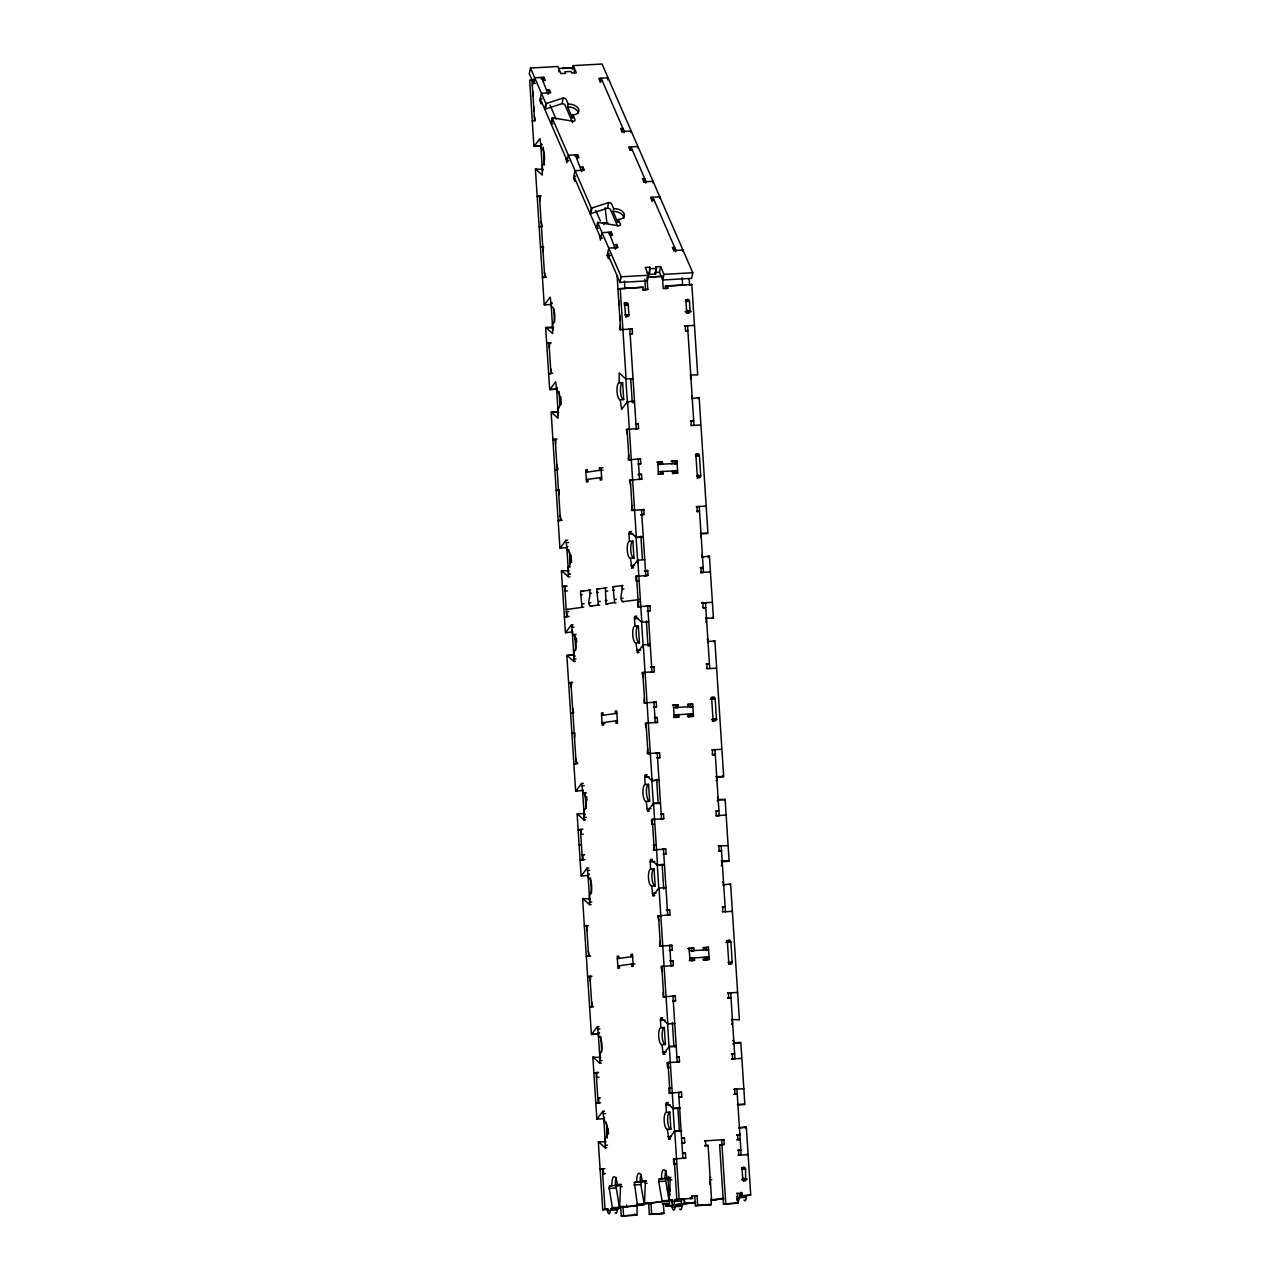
<?xml version="1.0" encoding="UTF-8"?>
<svg xmlns="http://www.w3.org/2000/svg" width="1280" height="1280" viewBox="0 0 1280 1280"><rect width="100%" height="100%" fill="white"/><g stroke="black" fill="none" stroke-linecap="round" stroke-linejoin="round"><path stroke-width="1.5" d="M590.72 589.936L580.528 591.584L582.016 607.344L583.696 607.264M605.36 587.872L606.112 604L614.624 602.448L612.992 586.768L622.992 585.456M624.032 601.664C617.232 601.376 624.208 588.912 621.6 585.728M591.76 606.144C584.816 605.68 592.576 594.24 589.072 590.032M645.712 1181.424L634.352 1182.48L636.784 1182.096A8.528 2.688 86.8 0 1 638.912 1173.216A8.528 2.688 86.8 0 1 642.128 1181.36L644.56 1181.056L645.328 1183.152L644.464 1203.936L662.192 1201.472L658.688 1181.296L659.168 1179.024L661.6 1178.656A8.528 2.688 86.8 0 1 663.728 1169.776A8.528 2.688 86.8 0 1 666.96 1177.904L669.392 1177.616L670.144 1179.696L669.296 1200.48L672.752 1200.288M684.464 1199.296L684.304 1203.728L695.392 1202.192M605.888 1141.808L598.32 1141.76L602.72 1209.728L606.736 1209.2L607.44 1210.704A4.88 1.536 86.8 0 0 609.088 1213.744A4.88 1.536 86.8 0 0 610.32 1210.304L610.768 1208.672L612.544 1208.368L609.056 1187.504L609.52 1185.92L611.952 1185.536A8.528 2.688 86.8 0 1 614.08 1176.656A8.528 2.688 86.8 0 1 617.312 1184.8L619.744 1184.496L620.496 1186.592L619.648 1207.376L644.304 1204.528L640.816 1184.56L641.408 1182.032M606.848 587.696L596.688 589.264L598.368 604.912M620.656 1206.432L621.28 1216L634.752 1215.232L634.8 1213.856M634.752 1215.232L637.04 1214.928L637.088 1204.336M695.408 1205.712L697.696 1205.392L697.072 1195.664L694.768 1195.984L695.408 1205.712L708.88 1204.944L708.912 1204.032M708.88 1204.944L711.168 1204.64L711.424 1197.296L708.08 1145.424L704.624 1145.712L708.08 1145.424M626.624 1205.04L626.576 1206.992L612.48 1207.664M709.792 1184.672L709.744 1178.192M615.2 1212.784A4.88 1.536 86.8 0 0 617.248 1209.92L617.696 1208.272L619.472 1207.968L616.064 1186.448L621.552 1184.784M672.64 1200.16L670.912 1200.256L671.728 1201.792A4.88 1.536 86.8 0 0 673.376 1204.832A4.88 1.536 86.8 0 0 674.608 1201.392L675.168 1199.68L679.136 1199.12L674.736 1131.152L681.664 1130.768M670.256 1189.392L669.392 1189.44L668.928 1194.4L669.664 1205.76L671.392 1205.536L672.112 1207.056A4.88 1.536 86.8 0 0 673.76 1210.096A4.88 1.536 86.8 0 0 674.992 1206.656C675.088 1200.384 689.904 1209.2 683.216 1198.8M679.488 1203.856A4.88 1.536 86.8 0 0 681.536 1200.992L681.984 1199.36L683.776 1199.056M679.744 1208.928A4.88 1.536 86.8 0 0 681.92 1206.256L682.368 1204.624L684.144 1204.32M736.608 1199.088A4.88 1.536 86.8 0 0 738.208 1201.12A4.88 1.536 86.8 0 0 739.28 1197.728L739.728 1196.096L741.504 1195.792L741.28 1192.24M744.032 1200.016A4.88 1.536 86.8 0 0 746.208 1197.344L746.768 1195.632L750.72 1195.072L746.336 1127.104L739.408 1127.504M609.296 253.664L607.568 253.76L620.016 282.416L647.408 280.864L648.592 275.232L645.232 267.488L649.84 267.232L649.344 274.4L655.488 274.064L656 266.88L660.624 266.608L659.44 272.256L662.8 279.984L691.616 278.368L692.8 272.736L602.048 64L573.248 65.632L576.336 72.72L571.712 72.992L571.04 71.44L564.88 71.792L565.552 73.328L560.944 73.6L557.856 66.496L530.464 68.048L529.28 73.68L533.52 83.44L535.248 83.344M533.52 83.44L534.704 77.808L530.464 68.048M543.152 81.04L543.936 77.28L534.704 77.808L532.32 85.424M541.6 102.016L541.2 103.904L539.856 100.8L541.44 93.28L534.704 77.808M547.008 89.792L549.328 89.664L550.672 92.768L541.44 93.28L545.888 103.536L544.704 109.168A2.432 1.504 11.9 0 0 545.344 109.072L562.032 103.664A2.432 1.504 11.9 0 1 565.008 105.072L572.672 122.688M548.064 94.304L541.632 77.408L541.184 78.848M545.344 109.072L546.528 103.44L563.216 98.032A2.432 1.504 11.9 0 1 566.192 99.44L568.208 104.096L567.616 106.912L572.336 117.744A8.528 5.264 11.9 0 0 573.76 117.568M548.528 93.424L549.328 89.664M568.208 104.096A8.528 5.264 11.9 0 1 578.656 109.056A8.528 5.264 11.9 0 1 572.928 114.928L574.944 119.568A2.432 1.504 11.9 0 1 573.312 121.248L552.832 117.936A2.432 1.504 11.9 0 0 552.144 117.92L550.96 123.552A2.432 1.504 11.9 0 1 551.648 123.568L552.928 123.776M551.648 123.568L552.832 117.936M562.032 103.664L563.216 98.032M572.464 69.376L573.248 65.632M572.336 117.744L572.928 114.928M565.824 157.76L566.784 162.736L568.352 155.232L552.144 117.92M574.992 156.24L575.28 154.832L581.728 171.728M576.8 158.464L577.6 154.704L568.352 155.232L591.328 208.08L590.16 213.712A2.432 1.504 11.9 0 0 590.784 213.616L607.472 208.208A2.432 1.504 11.9 0 1 610.464 209.616L617.568 225.984M575.248 179.44L574.864 181.312L573.504 178.224L575.088 170.704L584.32 170.192L582.976 167.088L580.672 167.216M600.24 82.432L601.12 78.192L624.256 131.424L623.968 132.832M582.192 170.848L582.976 167.088M607.616 79.92L608.048 77.808L598.816 78.336L600.16 81.424L602.464 81.296M590.784 213.616L591.968 207.984L608.656 202.576A2.432 1.504 11.9 0 1 611.632 203.984L613.664 208.64L613.072 211.456L617.776 222.288A8.528 5.264 11.9 0 0 619.216 222.112M613.664 208.64A8.528 5.264 11.9 0 1 624.096 213.6A8.528 5.264 11.9 0 1 618.368 219.472L620.384 224.112A2.432 1.504 11.9 0 1 618.752 225.792L598.272 222.48A2.432 1.504 11.9 0 0 597.584 222.464L596.4 228.096A2.432 1.504 11.9 0 1 597.088 228.112L598.368 228.32M597.088 228.112L598.272 222.48M599.488 235.184L600.432 240.16L602.016 232.64L597.584 222.464M622.128 132.08L622.912 128.32L620.608 128.448L621.952 131.552L631.184 131.024L630.896 132.432M607.472 208.208L608.656 202.576M608.64 233.664L608.944 232.256L615.376 249.152M610.464 235.888L611.248 232.128L602.016 232.64L621.2 276.784L620.016 282.416M608.912 256.864L608.512 258.736L607.168 255.648L608.752 248.128L617.984 247.616L616.64 244.512L614.336 244.64M630.304 150.192L630.992 146.912L646.128 181.728L645.84 183.136M617.776 222.288L618.368 219.472M615.856 248.272L616.64 244.512M637.632 147.92L637.92 146.512L628.688 147.04L630.032 150.128L632.336 150M644 182.384L644.784 178.624L642.48 178.752L643.824 181.856L653.056 181.328L652.768 182.736M651.968 201.44L652.864 197.2L676 250.432L675.696 251.84M659.488 198.224L659.792 196.816L650.544 197.344L651.904 200.432L654.208 200.304M649.344 274.4L649.84 267.232M655.488 274.064L656 266.88M662.8 279.984L663.984 274.352L660.624 266.608M673.856 251.088L674.656 247.328L672.336 247.456L673.696 250.56L682.928 250.032L682.624 251.44M542.16 144.464L541.088 145.904L534.16 146.304L539.936 138.592L541.264 148.224A8.528 2.688 86.8 0 1 544.496 156.352A8.528 2.688 86.8 0 1 542.368 165.248L542.304 175.056L535.632 169.072M544.416 304.816L550.192 297.104L551.52 306.736A8.528 2.688 86.8 0 1 554.736 314.88A8.528 2.688 86.8 0 1 552.608 323.76L552.624 333.536L545.888 327.6L553.648 327.952M552.416 302.976L551.344 304.416L544.208 304.944L535.408 169.008L543.392 169.44M557.536 388.128L556.816 389.088L549.888 389.488L555.664 381.792L556.992 391.408A8.528 2.688 86.8 0 1 560.208 399.552A8.528 2.688 86.8 0 1 558.096 408.432L558.032 418.24L551.36 412.272L558.704 412.256M633.2 402.768L634.272 401.328M560.144 548L565.84 540.304L567.584 540.208M567.776 546.64L567.072 547.616L559.936 548.128L551.136 412.192L558.064 411.808M691.648 398.544L699.152 397.536L707.936 533.488L701.008 533.872M698.224 398.64L698.944 397.68M565.616 632.672L571.328 624.976L573.056 624.88M572.896 631.808L565.408 632.8L561.392 570.704L568.96 570.768M633.616 567.84L631.744 567.92L637.6 560.24L644.736 559.712M701.904 557.072L709.408 556.064L713.424 618.16L705.856 618.096M636.736 616.032L634.464 617.12L634.864 625.968A8.528 2.688 86.8 0 0 632.752 634.848A8.528 2.688 86.8 0 0 635.968 642.992L637.36 652.608L643.072 644.912L650.208 644.384M708.112 557.632L709.184 556.192M648.928 645.968L650 644.512M575.872 791.184L581.568 783.488L583.312 783.392M583.152 790.32L575.648 791.328L566.864 655.376L573.792 654.992M707.376 641.744L714.88 640.736L723.664 776.672L716.736 777.056M713.952 641.824L714.672 640.864M581.344 875.856L587.056 868.16L588.784 868.064M589.344 874.032L588.272 875.472L581.136 876L577.12 813.904L584.272 813.584L585.504 814.704M646.992 774.544L644.72 775.632L645.12 784.48A8.528 2.688 86.8 0 0 642.992 793.36A8.528 2.688 86.8 0 0 646.224 801.504L647.552 811.12L653.328 803.424L659.888 803.52M717.28 800.736L717.984 799.776L724.56 799.856M654.816 895.696L652.944 895.776L658.8 888.096L665.936 887.568M599.04 1026.576L597.296 1026.672L591.6 1034.384L598.528 1033.984L599.584 1032.544M723.104 884.928L730.608 883.92L739.392 1019.856L731.424 1019.424M729.68 885.008L730.384 884.048M597.072 1119.056L602.768 1111.344L604.512 1111.248M604.704 1117.696L604 1118.656L596.864 1119.184L592.848 1057.088L600.816 1057.52M662.72 1017.744L660.448 1018.816L660.848 1027.664A8.528 2.688 86.8 0 0 658.72 1036.56A8.528 2.688 86.8 0 0 661.952 1044.688L663.28 1054.32L669.056 1046.608L675.616 1046.704M733.008 1043.92L733.712 1042.96L740.288 1043.04M668.192 1102.416L665.92 1103.488L666.32 1112.336A8.528 2.688 86.8 0 0 664.192 1121.232A8.528 2.688 86.8 0 0 667.424 1129.36L668.752 1138.992L674.528 1131.28L681.104 1131.376M738.832 1128.112L746.112 1127.232L745.408 1128.208M669.472 1190.976L669.712 1188.32M585.664 819.872L583.936 819.968L584.064 810.128A8.528 2.688 86.8 0 0 586.192 801.248A8.528 2.688 86.8 0 0 582.96 793.104L581.648 783.488M606.864 1147.728L605.136 1147.824L605.264 1137.984A8.528 2.688 86.8 0 0 607.392 1129.104A8.528 2.688 86.8 0 0 604.176 1120.96L602.848 1111.344M634.352 1182.48L637.376 1204.912M670.208 1178.032L666.176 1178.592L665.632 1180.208L669.12 1201.088L637.296 1204.224M743.36 1180.912L743.84 1178.032M745.664 1180.592L745.536 1168.768A1.824 1.728 82.1 0 0 742.096 1168.96L742.768 1179.552L741.76 1179.696L747.392 1179.184M614.336 602.848L615.968 602.784M561.616 570.784L568.336 576.72L568.336 566.944A8.528 2.688 86.8 0 0 570.464 558.064A8.528 2.688 86.8 0 0 567.248 549.92L565.84 540.304M584 819.952L577.344 813.968M582.816 898.64L589.552 904.576L589.536 894.8A8.528 2.688 86.8 0 0 591.664 885.92A8.528 2.688 86.8 0 0 588.448 877.776L587.056 868.16M605.2 1147.808L598.544 1141.824M582.016 607.344L566.208 609.552L567.952 609.456M580.816 591.184L582.64 591.056M590.032 606.24L598.192 605.088M631.264 531.36L628.992 532.448L629.392 541.296A8.528 2.688 86.8 0 0 627.264 550.176A8.528 2.688 86.8 0 0 630.496 558.32L631.744 567.92M568.208 576.784L569.936 576.672M575.248 656.192L574.016 655.056L567.088 655.456L573.744 661.424L573.824 651.616A8.528 2.688 86.8 0 0 575.936 642.736A8.528 2.688 86.8 0 0 572.72 634.592L571.472 624.992M652.464 859.216L650.192 860.304L650.592 869.152A8.528 2.688 86.8 0 0 648.48 878.032A8.528 2.688 86.8 0 0 651.696 886.176L652.944 895.776M589.408 904.64L591.136 904.544M593.072 1057.152L599.728 1063.136L599.792 1053.312A8.528 2.688 86.8 0 0 601.92 1044.432A8.528 2.688 86.8 0 0 598.688 1036.288L597.44 1026.688M609.6 1185.888L616.592 1185.472M598.144 605.104L599.824 605.024M574.432 72.848L574.096 67.584L562.176 68.448M532.704 91.408L533.024 96.272M533.68 106.4L533.984 111.264M534.288 115.84L535.36 120.592L532.304 121.024M539.792 200.992L540.24 196.016L537.184 196.448L539.488 196.32M541.136 221.664L542.208 226.416L539.152 226.848M603.232 223.088L606.88 222.768L605.12 207.68M540.464 247.104L543.52 246.688L543.072 251.648M544.4 272.32L545.488 277.088L542.432 277.504L546.448 277.088M690.128 374.912L697.696 374.976L691.84 284.496L667.664 285.856L667.824 288.288L663.2 288.544L662.4 276.272L650.496 277.136M643.024 287.248L617.952 288.848L643.024 287.248L643.184 289.68L647.808 289.424L647.008 277.136L662.4 276.272M667.824 288.288L665.52 288.608L665.36 286.176L667.664 285.856M642.432 289.904L647.808 289.424M689.552 284.816L691.84 284.496M618.704 300.416L619.024 305.28M624.064 304.864L628.24 304.56L628.896 314.688L625.84 315.12L625.952 316.944M685.408 301.376L689.44 301.104L690.096 311.232A1.824 1.744 82.1 0 1 688.48 313.152A1.824 1.744 82.1 0 1 686.624 311.44L685.968 301.296A1.824 1.728 82.1 0 1 687.584 299.376A1.824 1.728 82.1 0 1 689.44 301.104L687.152 301.424A1.824 1.728 82 0 0 685.456 299.696M619.664 315.408L619.984 320.272M624.848 314.976L628.896 314.688M685.488 311.6L690.096 311.232L687.808 311.552A1.824 1.744 82.2 0 1 686.656 313.376M620.288 324.832L619.824 329.808L632.128 328.864L632.448 333.728L630.144 334.048M629.056 329.104L632.128 328.864M693.904 325.424L685.248 325.856L685.552 330.72L687.872 330.592L685.568 330.912M549.296 347.92L549.744 342.944L546.688 343.376L548.416 343.28M550.624 368.592L551.712 373.344L548.656 373.776L549.68 389.616L556.608 389.232M635.968 423.968L638.256 423.648L638.576 428.512L635.696 428.864M691.392 420.832L693.68 420.512L690.528 420.88L691.376 420.64L690.976 425.6M555.52 444.176L555.968 439.216L552.912 439.632L554.64 439.536M627.36 434.208L626.272 429.456L638.576 428.512M700.352 425.056L691.68 425.504M556.864 464.848L557.936 469.6L554.88 470.032M628.688 454.88L628.24 459.856L640.528 458.912L640.848 463.776L639.136 464M640.528 458.912L638.096 459.232M603.088 470.176L599.616 470.368L599.456 467.936L600.992 467.728L601.776 479.888L600.256 480.096L600.096 477.664M637.968 463.984L640.848 463.776M695.392 455.856L699.424 455.584L700.736 476A1.824 1.728 82.1 0 1 697.296 476.208L695.952 455.616A1.824 1.728 82.1 0 1 699.408 455.408L697.136 455.888A1.824 1.728 82.1 0 0 695.6 454.176M657.136 462.08L662.336 461.744L662.496 464.176L660.208 464.496L660.048 462.064L662.336 461.744M585.872 472.272L601.152 470.16M676.96 460.912L671.344 461.312L676.96 460.912L677.744 473.072L672.576 473.552M671.36 463.76L672.496 463.6L672.336 461.168M674.08 463.776L677.136 463.344L657.888 464.432M586.336 479.568L601.616 477.456M640.416 479.376L641.84 479.168L641.536 474.304L638.08 474.592L639.232 474.624M660.832 474.224L660.672 471.792L662.96 471.472L663.12 473.904L660.544 474.24M672.4 470.976L672.56 473.408M674.544 471.072L677.616 470.64L658.368 471.728M657.936 474.24L663.12 473.904M673.552 472.784L677.36 472.256M556.192 490.304L559.248 489.872L558.8 494.848M630.624 484.88L629.552 480.112L641.84 479.168M696.704 476.112L700.736 475.84L698.448 476.32A1.824 1.728 82.1 0 1 696.992 478.064M560.128 515.52L561.216 520.272L558.16 520.688L559.888 520.592M631.968 505.552L631.52 510.512L643.808 509.568L644.128 514.432L640.672 514.816L644.128 514.432M641.52 509.888L643.808 509.568M696.208 506.672L705.6 506.128M696.672 511.504L699.552 511.296L696.976 511.632M644.448 570.832L647.76 570.576L648.064 575.424L644.432 575.744L645.776 575.744L641.504 509.696M638.592 581.04L636.096 581.248L635.776 576.384L648.064 575.424M700.16 567.664L703.184 567.44L700.896 567.76M700.608 572.512L703.504 572.304L699.232 506.432M709.712 572L701.184 572.432L700.88 567.568M622.256 601.76L639.776 599.472M640.816 606.544L637.744 606.784L638.192 601.808M637.744 606.784L650.032 605.824L650.352 610.688L648.064 611.008M646.96 606.064L650.032 605.824M702.144 602.96L705.472 602.704L709.728 668.56M648.048 610.832L647.04 610.96L650.352 610.688M711.824 602.384L703.152 602.832L702.896 607.776M650.816 667.072L651.68 666.96M651.696 667.152L653.984 666.832L654.304 671.696L650.848 672.08M707.12 664.016L709.408 663.696L705.968 664.08L707.104 663.824L706.848 668.768M571.248 687.36L571.696 682.4L568.64 682.816L570.368 682.72M643.088 677.392L642 672.64L654.304 671.696M716.08 668.256L707.408 668.688M572.576 708.032L573.664 712.8L570.608 713.216M644.416 698.064L643.968 703.04L656.256 702.096L656.576 706.96L654.864 707.2M656.256 702.096L653.392 702.448M710.976 699.056L715.152 698.768L716.464 719.2A1.824 1.728 82.1 0 1 713.024 719.392L711.68 698.8A1.824 1.728 82.1 0 1 715.136 698.608L712.864 699.088A1.824 1.728 82.1 0 0 711.008 697.36M653.408 707.2L656.576 706.96M678.064 704.928L672.576 705.312L678.064 704.928L678.224 707.36L675.92 707.68L675.776 705.248M601.568 715.456L616.864 713.344M687.504 704.448L692.688 704.096L693.472 716.256L688 716.752M688.08 704.544L692.688 704.096M687.648 706.88L688.064 704.368M689.792 706.96L692.848 706.528L673.6 707.616M602.048 722.752L617.328 720.64M601.712 723.376L605.536 722.848M654.368 717.696L657.264 717.488L657.568 722.352L656.144 722.56M657.264 717.488L654.672 717.824M676.56 717.408L676.4 714.976L678.688 714.656L678.848 717.088L675.984 717.44M687.984 714.192L688.848 716.528L688 716.64M690.256 714.256L693.312 713.824L674.08 714.912M673.664 717.424L678.848 717.088M687.344 716.24L691.168 715.712M571.92 733.488L574.976 733.056L574.528 738.032M646.352 728.064L645.28 723.296L657.568 722.352M712.288 719.328L716.464 719.024L714.176 719.52A1.824 1.728 82.1 0 1 712.24 721.264M575.856 758.704L576.944 763.456L573.888 763.888L575.616 763.792M647.696 748.736L647.248 753.696L659.536 752.752L659.856 757.616L657.264 757.952M659.536 752.752L656.096 753.136M712.08 749.84L721.328 749.312M656.976 757.824L659.856 757.616M712.992 754.8L715.28 754.48L712.272 754.848L712.656 749.76M660.608 813.968L663.488 813.76L663.792 818.624L661.072 818.96M661.184 814.08L663.488 813.76M582.928 829.232L578.144 829.744L580.304 829.616M654.32 824.224L651.824 824.432L651.504 819.568L663.792 818.624M716.032 810.832L716.192 815.712M716.624 810.944L718.912 810.624L716.192 810.96M725.152 815.232L726.16 815.088L716.912 815.616M579.12 844.944L581.408 844.624M584.576 854.752L582.08 854.96L583.808 854.864M656.064 849.824L653.472 849.968L653.92 844.992M584.896 859.616L580.112 860.144L581.84 860.048M653.472 849.968L665.76 849.024L666.08 853.888L663.648 854.208M665.76 849.024L662.32 849.408L663.456 849.152L667.728 915.2L670.016 914.88L669.712 910.016L667.392 910.144M718.304 846.096L727.552 845.568M663.2 854.096L666.08 853.888M718.704 846.224L721.184 845.888L725.456 911.744M718.624 850.96L721.504 850.752L718.784 851.088M669.712 910.016L666.256 910.304L667.408 910.336M722.256 907.088L725.136 906.88L722.832 907.008L722.56 911.952M586.976 930.56L587.424 925.584L584.368 926L586.096 925.904M658.8 920.592L657.728 915.824L670.016 914.88M731.52 911.472L732.384 911.36L723.136 911.872M588.304 951.232L589.392 955.984L586.336 956.4L588.064 956.304M660.144 941.248L659.696 946.224L671.984 945.28L672.304 950.144L670.448 950.4M671.984 945.28L668.832 945.648M726.416 942.288L730.88 941.952L732.192 962.384A1.824 1.728 82.1 0 1 728.736 962.576L727.408 941.984A1.824 1.728 82.1 0 1 730.864 941.792L728.592 942.272A1.824 1.728 82.1 0 0 726.416 940.592M669.136 950.4L672.304 950.144M693.792 948.112L688.016 948.528L693.792 948.112L693.952 950.544L691.648 950.864L691.488 948.432M617.296 958.656L632.592 956.528M703.216 947.632L708.416 947.296L709.2 959.456L703.44 959.968M703.232 947.776L708.416 947.296M703.376 950.064L703.792 947.552M705.52 950.144L708.576 949.728L689.328 950.816M617.776 965.952L633.056 963.824M670.096 960.896L672.992 960.688L673.296 965.552L671.728 965.76M703.424 957.424L704.432 957.28L704.576 959.712L703.296 959.888M705.984 957.44L709.04 957.024L689.792 958.096M689.232 960.64L694.576 960.272L694.416 957.84L692.128 958.16L692.288 960.592L691.408 960.64M692.288 960.592L694.576 960.272M703.072 959.424L706.896 958.896M590.256 981.216L590.704 976.24L587.648 976.672L589.376 976.576M662.08 971.248L661.008 966.496L673.296 965.552M728.016 962.512L732.192 962.224L729.904 962.704A1.824 1.728 82.1 0 1 728.912 964.288M591.584 1001.888L592.656 1006.64L589.6 1007.072L591.344 1006.976M663.424 991.92L662.976 996.896L675.264 995.936L675.584 1000.8L673.28 1001.12M675.264 995.936L672.4 996.288M727.632 993.232L730.688 992.816L734.944 1058.672L731.488 1058.96M736.624 992.56L737.616 992.416L728.384 992.944L728.704 997.808L727.696 997.952M728.72 998L731.008 997.68L727.696 998.048M679.216 1056.944L676.48 1057.28L679.216 1056.944L679.52 1061.808L676.448 1062.048M598.656 1072.416L593.872 1072.928L597.888 1072.512M670.048 1067.408L667.552 1067.616L667.232 1062.752L670.288 1062.336M731.472 1054.064L734.64 1053.808L731.472 1054.176M741.312 1058.368L731.504 1059.056M600.304 1097.952L597.808 1098.144L599.536 1098.048M672.848 1092.88L669.2 1093.152L668.88 1088.288L671.376 1088.08M669.2 1093.152L681.488 1092.208L681.808 1097.072L678.928 1097.28M678.608 1092.416L682.88 1158.416M679.2 1092.528L681.488 1092.208M734.032 1089.28L743.84 1088.688L742.992 1088.8M734.064 1094.192L737.232 1093.936L734.928 1094.064L734.608 1089.2M681.552 1138.016L684.432 1137.808L684.752 1142.672L681.6 1143.04L684.752 1142.672M684.432 1137.808L681.568 1138.16M736.688 1134.928L739.872 1134.672L737.568 1134.992M704.592 1140.8L705.456 1140.688L705.76 1145.552M723.92 1139.632L721.632 1139.952L725.76 1203.808L723.472 1204.128L719.632 1144.944L724.24 1144.496L723.92 1139.632L704.608 1140.912M736.576 1139.84L740.176 1139.536L737.872 1139.664L737.552 1134.8M682.544 1153.408L685.44 1153.2L685.744 1158.064L683.456 1158.384M685.44 1153.2L682.848 1153.536M675.504 1163.776L673.776 1163.872L673.456 1159.008L685.744 1158.064M737.984 1150.288L740.864 1150.08L737.984 1150.416M605.2 1173.536L602.704 1173.744L604.864 1173.616M673.776 1163.872L676.272 1163.68M737.856 1155.2L748.112 1154.544L746.816 1154.72M739.264 1155.2L741.168 1154.944L736.912 1089.072L734.048 1089.472L736.464 1089.344M620.432 1184.656L615.424 1185.344A8.528 2.688 86.8 0 1 616.384 1177.568M636.784 1182.096L645.6 1181.152A8.528 2.688 86.8 0 0 645.552 1180.544M661.6 1178.656L670.08 1177.76L666.96 1177.904M667.392 1179.488L670.464 1179.2M741.52 1169.2L745.552 1168.928L743.248 1169.088A1.824 1.728 82.1 0 0 741.728 1167.536M667.472 1189.696L669.392 1189.44M741.792 1179.392L746.208 1179.056L743.92 1179.376M667.488 1190L668.64 1189.84A1.856 1.76 82.1 0 0 670.16 1191.232M743.936 1179.68L746.224 1179.36M691.872 1196.016L692.608 1198.368L690.304 1198.672L690.24 1197.456M669.296 1200.48L671.024 1200.272M626.576 1206.992L644.304 1204.528M616.32 1208.944L618.48 1208.64L618.416 1207.728M662.352 1203.808L667.968 1203.408L668.128 1205.84L665.84 1206.16L665.68 1203.728L667.968 1203.408M739.968 1195.872L742.256 1195.552L742.096 1193.12L739.808 1193.44L739.968 1195.872L750.72 1195.072M711.344 1199.968L723.536 1198.272M677.216 1204.704L695.664 1202.72M710.864 1200.176L723.824 1198.816M621.28 1216L637.04 1214.928M648.656 1203.872L649.344 1214.416L663.984 1213.392L663.36 1203.664M649.344 1214.416L663.984 1213.392M723.472 1204.128L738.112 1203.104L737.488 1193.376L736.624 1193.504L742.096 1193.12M574.096 67.584L558.688 68.464L558.928 71.968M542.976 80.512L545.28 80.384L543.936 77.28M541.984 98.832L540.256 98.928L567.168 160.864L568.912 160.768M540.88 146.032L533.952 146.432L529.664 80.176L531.952 79.856L534.608 120.704M576.64 157.936L578.944 157.792L577.6 154.704M575.632 176.24L573.904 176.352L600.832 238.288L602.56 238.176M541.216 196.032L539.472 196.128L544.72 277.184M607.984 222.768L603.792 223.008L603.904 224.528M603.52 223.2L606.128 223.056M610.288 235.344L612.592 235.216L611.248 232.128M607.168 255.648L610.64 255.44M650.528 268.768L656.672 268.432M646.928 272.96L648.672 272.864M654.816 272.512L659.44 272.256M621.2 276.784L648.592 275.232M663.984 274.352L692.8 272.736M665.36 286.176L685.824 285.024M685.296 311.76L691.264 311.36M552.592 327.136L545.664 327.52L548.656 373.776L550.384 373.664M630.128 333.856L632.448 333.728M551.152 342.928L548.976 343.056L550.944 373.456L552.672 373.36M634.48 401.2L627.344 401.728L621.568 409.424L620.24 399.808A8.528 2.688 86.8 0 1 617.024 391.664A8.528 2.688 86.8 0 1 619.152 382.784L619.216 372.96L625.872 378.944L633.024 378.624M619.152 382.784L622.608 382.592L623.712 399.6L620.24 399.808M635.536 423.984L638.256 423.648M628.768 429.248L627.04 429.344L629.008 459.744L630.736 459.648M556.944 439.216L555.2 439.312L560.448 520.384L562.176 520.272M657.152 462.224L660.048 462.064M599.456 467.936L602.928 467.744M660.672 471.792L662.544 471.68M639.216 474.432L641.536 474.304M673.136 473.328L677.744 473.072M632.048 479.92L630.32 480.016L632.288 510.416L634.016 510.304M628.928 534L632.816 533.776M643.28 537.136L636.352 537.536L627.552 401.584M566.768 542.624L568.496 542.528M629.392 541.296L632.864 541.104L633.968 558.128L630.496 558.32M700.992 537.248L700.768 537.264A8.528 2.688 86.8 0 1 700.992 537.248L700.816 534.512M567.248 549.92L568.976 549.824M568.336 566.944L570.288 566.832M630.976 565.616L634.432 565.424M568.816 574.24L570.544 574.144M645.44 570.704L647.76 570.576M644.448 570.944L645.472 570.88M635.776 576.384L638.272 576.176M700.768 572.64L702.944 572.512M567.2 586.032L564.704 586.24L566.672 616.64L569.168 616.432M565.008 586.416L562.416 586.56L565.472 586.128L565.024 591.104L567.52 590.896M613.184 586.672L614.912 586.576M597.04 588.912L598.784 588.816M622.176 588.928L623.904 588.832M612.72 590.24L614.448 590.144M606.032 591.168L607.76 591.072M596.576 592.48L598.32 592.384M589.904 593.408L591.632 593.312M580.448 594.72L582.176 594.624M621.392 598.384L623.12 598.288M614.736 599.44L616.432 599.216M605.248 600.624L606.976 600.528M598.56 601.552L600.304 601.456M589.104 602.864L590.848 602.768M582.432 603.792L584.16 603.696M637.424 601.92L639.92 601.712M606.16 604L607.888 603.904M702.016 603.088L706.064 602.848M568.848 611.568L566.352 611.776L567.44 616.528L564.384 616.96L566.544 616.832M634.4 618.672L637.856 618.48M648.752 621.808L641.6 622.128L635.008 616.128M572.24 627.296L573.984 627.2M634.864 625.968L638.336 625.776L639.44 642.8L635.968 642.992M572.72 634.592L576.176 634.4M636.448 650.288L640.768 650.048M637.36 652.608L639.104 652.512M574.288 658.912L576.016 658.816M573.68 661.456L575.408 661.344M650.816 667.2L653.984 666.832M644.496 672.432L642.768 672.528L644.736 702.928L646.464 702.832M572.656 682.4L570.928 682.496L576.176 763.568L577.904 763.472M710.368 699.28L713.824 699.088M675.92 707.68L677.808 707.568M676.4 714.976L678.272 714.864M688.848 716.528L693.472 716.256M647.776 723.104L646.048 723.2L648 753.6L649.744 753.504M711.68 719.552L716.864 719.264M714.4 749.84L712.096 749.968L714.96 749.616L719.232 815.488L716.16 815.904L718.768 815.76M644.656 777.184L649.408 776.912M659.008 780.32L652.08 780.72L643.28 644.784M582.496 785.808L584.224 785.712M645.12 784.48L648.592 784.288L649.68 801.312L646.224 801.504M582.96 793.104L586.432 792.912M660.464 802.896L653.536 803.296L657.552 865.392L664.48 864.992M718.192 799.632L725.136 799.248L729.136 861.344L722.208 861.728M646.688 808.8L651.024 808.56M647.616 811.12L649.344 811.024M584.544 817.424L586.272 817.328M651.504 819.568L654.864 819.312M583.248 834.08L580.752 834.288L581.2 829.328M653.152 845.104L655.648 844.896M718.56 846.288L721.2 846.08M650.128 861.856L654.896 861.584M587.968 870.48L589.696 870.384M650.592 869.152L654.064 868.96L655.168 885.984L651.696 886.176M652.176 893.472L656.064 893.248M590.016 902.096L591.744 902M660.224 915.616L658.496 915.728L660.464 946.112L662.192 946.016M588.384 925.584L586.656 925.696L588.624 956.096L590.64 955.968M726.096 942.48L729.552 942.272M691.648 950.864L693.536 950.752M670.112 961.04L672.992 960.688M704.576 959.712L709.2 959.456M635.008 963.84L631.552 964.032L631.696 966.464L633.232 966.256L632.448 954.096L630.912 954.304L631.072 956.736M663.504 966.288L661.776 966.384L661.888 968.288L663.728 996.784L665.472 996.688M591.952 976.24L589.936 976.352L591.904 1006.752L593.632 1006.656M727.824 993.168L730.128 993.024M672.704 1001.152L675.584 1000.8M660.384 1020.368L665.136 1020.112M674.736 1023.52L667.584 1023.84L660.976 1017.84M598.224 1028.992L599.952 1028.896M660.848 1027.664L664.32 1027.472L665.408 1044.496L661.952 1044.688M598.304 1034.112L591.376 1034.512L582.592 898.576L590.576 898.992M676.192 1046.096L669.264 1046.48L673.28 1108.576L680.208 1108.192M733.92 1042.832L740.848 1042.432L744.864 1104.528L737.936 1104.928M662.416 1051.984L666.32 1051.776M663.344 1054.32L665.072 1054.224M600.272 1060.608L602 1060.512M599.664 1063.152L601.392 1063.056M679.52 1061.808L668 1062.64L669.952 1093.04M667.232 1062.752L668.96 1062.656M731.888 1059.104L734.064 1058.976M598.976 1077.28L596.48 1077.472L596.928 1072.512M668.88 1088.288L670.608 1088.192M679.488 1097.2L681.808 1097.072M734.08 1094.304L734.944 1094.256M600.624 1102.816L598.128 1103.008L596.16 1072.608M597.568 1103.232L595.84 1103.328L598.896 1102.912L598.576 1098.048M665.856 1105.04L670.176 1104.8M666.464 1102.512L673.056 1108.512L679.568 1107.744M603.696 1113.68L605.424 1113.568M666.32 1112.336L669.792 1112.144L670.896 1129.168L667.424 1129.36M667.904 1136.656L671.36 1136.464M668.816 1138.992L670.544 1138.896M736.704 1135.04L740.416 1134.944L739.6 1133.504M605.744 1145.28L607.472 1145.184M721.936 1144.64L724.24 1144.496M719.632 1144.944L721.952 1144.816M673.456 1159.008L676.528 1158.784M604.88 1168.672L602.384 1168.88L605.008 1209.408M602.4 1169.072L600.096 1169.2L603.152 1168.768L603.456 1173.632M743.792 1169.28L745.536 1169.184M669.248 1177.6L670.976 1177.488M659.312 1178.976L666.24 1178.576M642.128 1181.36L646.16 1180.944M709.952 1177.328L710.816 1177.28M670.16 1179.92L671.904 1179.824M658.704 1181.504L665.632 1181.12M619.664 1184.48L621.328 1184.384M617.312 1184.8L620.128 1184.64M645.344 1183.36L647.072 1183.264M710 1179.712L711.744 1179.616M633.888 1184.96L640.816 1184.56M620.512 1186.816L622.256 1186.704M609.056 1188.4L615.984 1188M667.632 1189.792L669.792 1189.664M668.928 1194.4L670.24 1194.336M691.888 1196.144L697.072 1195.664M669.28 1199.792L671.44 1199.664M692.608 1198.368L676.832 1199.44L674.224 1158.912M675.232 1199.664L682.16 1199.264M739.888 1196.016L746.816 1195.616M662.128 1200.784L669.056 1200.384M736.432 1196.56L737.296 1196.512M662.192 1201.472L669.12 1201.088M674.608 1201.392L681.536 1200.992M739.28 1197.728L746.208 1197.344M644.464 1203.232L651.392 1203.536M671.728 1201.792L673.888 1201.664M710.848 1199.472L716.064 1199.888M736.832 1198.112L738.128 1198.032M662.512 1203.904L665.68 1203.728M619.632 1206.672L624.4 1206.4M684.304 1203.024L691.232 1203.328M612.544 1208.368L619.472 1207.968M610.944 1208.592L617.872 1208.192M675.6 1204.928L682.528 1204.544M606.672 1209.184L608.352 1209.088M671.28 1205.536L673.008 1205.44M602.72 1209.728L607.536 1209.264M616.304 1208.768L618.48 1208.64M665.84 1206.16L672.704 1205.584M610.32 1210.304L617.248 1209.92M674.992 1206.656L681.92 1206.256M697.696 1205.392L711.168 1204.64M725.76 1203.808L738.112 1203.104M607.44 1210.704L609.168 1210.608M672.112 1207.056L673.84 1206.96M707.312 533.04L700.384 533.424M642.64 536.688L636.128 537.456L629.536 531.456M712.368 617.328L713.2 618.08M722.624 775.856L723.44 776.592L716.096 776.624M658.368 779.872L651.856 780.64L645.264 774.656M728.512 860.896L721.168 860.912M663.84 864.544L657.328 865.312L650.736 859.328M744.24 1104.08L737.312 1104.48M550.032 105.104L556.096 119.04M595.808 210.4L600.352 220.864M689.184 279.264L689.552 284.96M687.712 310.32L687.808 311.552M698.368 474.896L698.448 476.16M694 425.376L687.552 325.728L684.48 325.856M690.56 376L690.736 378.736A8.528 2.688 86.8 0 0 690.544 378.784M691.84 395.76L692.016 398.496M702.096 554.272L702.304 557.472M706.192 617.824L706.464 621.92A8.528 2.688 86.8 0 0 705.904 622.208M707.776 642.144L707.568 638.944A8.528 2.688 86.8 0 1 707.168 638.912M716.448 776.336L716.72 780.432A8.528 2.688 86.8 0 0 716.144 780.72M718.016 800.656L717.808 797.456A8.528 2.688 86.8 0 1 717.424 797.424M721.92 861.008L722.192 865.104A8.528 2.688 86.8 0 0 721.264 865.808M723.504 885.328L723.296 882.128A8.528 2.688 86.8 0 1 722.496 881.872M732.176 1019.52L732.448 1023.632A8.528 2.688 86.8 0 0 731.52 1024.32M733.744 1043.84L733.536 1040.64A8.528 2.688 86.8 0 1 732.752 1040.4M682.144 277.76L682.624 285.36M696.928 506.56L697.248 511.424M718.88 846.016L719.2 850.88M732.32 1053.936L732.64 1058.8M738.544 1150.208L738.864 1155.072M702.352 602.208L702.4 603.12M735.76 1202.512L735.824 1203.424M674.672 461.232L674.864 464.272M675.264 470.352L675.456 473.392M690.4 704.416L690.592 707.456M690.992 713.536L691.184 716.576M706.128 947.6L706.32 950.64M706.704 956.72L706.912 959.76M657.712 462L658.496 474.16M673.44 705.184L674.224 717.344M689.168 948.384L689.952 960.528M644.832 279.216L645.504 289.744M629.824 328.992L636.272 428.832M638.224 459.04L639.552 479.488M647.728 605.968L652 672.016M653.952 702.224L655.28 722.672M657.232 752.88L661.504 818.944M669.68 945.408L671.008 965.856M672.96 996.08L677.232 1062.128M626.56 314.4L626.592 315.008A1.824 1.728 82.1 0 1 625.616 316.768M624.4 281.024L624.896 288.624M625.984 305.52L625.952 304.88A1.824 1.728 82.1 0 0 623.936 303.168M630.752 379.136L632.256 402.592M640.896 536.176L642.4 559.408M646.368 620.816L648 645.984M656.624 779.36L658.128 802.592M662.096 864.016L663.728 889.168M672.352 1022.544L673.856 1045.776M677.856 1107.696L679.344 1130.608M625.04 302.864L625.184 304.992L628.224 304.4A1.824 1.728 82.1 0 0 624.768 304.592L625.424 314.896A1.824 1.744 82.4 0 0 627.28 316.624A1.824 1.744 82.4 0 0 628.912 314.688M620.24 288.528L626.096 379.008M637.808 560.112L641.824 622.208M659.008 887.968L667.808 1023.904M625.856 379.04L627.52 404.736M635.984 535.584L637.776 563.248M641.456 620.256L643.248 647.92M651.712 778.768L653.488 806.432M657.184 863.44L658.848 889.136M667.44 1021.952L669.088 1047.648M673.04 1108.608L674.576 1132.32M617.104 275.712L620.592 329.696M636.544 576.272L638.512 606.672M652.272 819.456L654.24 849.856M668.576 1176.864L668.736 1179.296M668.64 1189.84L667.968 1179.408A1.824 1.728 82 0 1 669.728 1177.488M661.632 1212.8L661.696 1213.712M650.944 1203.552L651.632 1214.096M615.344 713.552L615.184 711.12L616.72 710.912L617.504 723.072L615.984 723.28L615.824 720.848M587.392 472.064L587.232 469.632L585.712 469.84L586.496 482L588.016 481.792L587.872 479.36M603.12 715.248L602.96 712.816L601.44 713.024L602.224 725.184L603.744 724.976L603.6 722.544M618.848 958.432L618.688 956L617.168 956.224L617.952 968.384L619.472 968.16L619.312 965.728M622.96 1206.416L623.568 1215.68M560.816 396.88L561.312 404.448M571.056 555.04L571.536 562.496M576.432 638.176L576.672 641.968M586.672 796.688L586.928 800.48M608.128 1128.336L608.496 1134.016M543.264 147.072L544.416 164.992M553.712 308.768L554.592 322.32M559.072 391.472L559.936 405.024M569.44 551.952L570.192 563.568M574.784 634.656L575.792 650.144M585.04 793.2L586.048 808.688M590.512 877.856L591.52 893.328M600.768 1036.384L601.776 1051.872M606.352 1122.768L607.344 1138.032M540.704 143.408L542.512 171.28M551.008 302.768L552.8 330.368M556.48 387.248L558.272 415.024M566.768 546.464L568.528 573.568M572.208 630.432L574 658.208M582.496 789.648L584.256 816.752M587.936 873.616L589.728 901.392M598.224 1032.832L599.984 1059.936M603.664 1116.816L605.376 1143.44M582.848 854.864L583.168 859.728M580.432 829.424L582.4 859.824M655.168 885.984A8.528 2.688 86.8 0 1 651.936 877.84A8.528 2.688 86.8 0 1 654.064 868.96M649.68 801.312A8.528 2.688 86.8 0 1 646.464 793.168A8.528 2.688 86.8 0 1 648.592 784.288M639.44 642.8A8.528 2.688 86.8 0 1 636.208 634.656A8.528 2.688 86.8 0 1 638.336 625.776M670.896 1129.168A8.528 2.688 86.8 0 1 667.664 1121.024A8.528 2.688 86.8 0 1 669.792 1112.144M665.408 1044.496A8.528 2.688 86.8 0 1 662.192 1036.352A8.528 2.688 86.8 0 1 664.32 1027.472M640.24 1181.904A8.528 2.688 86.8 0 1 641.056 1174.464M665.072 1178.464A8.528 2.688 86.8 0 1 666.192 1170.4M623.712 399.6A8.528 2.688 86.8 0 1 620.48 391.472A8.528 2.688 86.8 0 1 622.608 382.592M633.968 558.128A8.528 2.688 86.8 0 1 630.736 549.984A8.528 2.688 86.8 0 1 632.864 541.104M546.528 103.44A2.432 1.504 11.9 0 1 545.888 103.536M591.968 207.984A2.432 1.504 11.9 0 1 591.328 208.08M613.072 211.456A8.528 5.264 11.9 0 1 623.808 218.432M567.616 106.912A8.528 5.264 11.9 0 1 578.4 113.376M745.536 1180.464A1.856 1.76 82.1 0 1 742.64 1179.6M705.776 607.568L703.488 607.888L705.776 607.568"/></g></svg>
